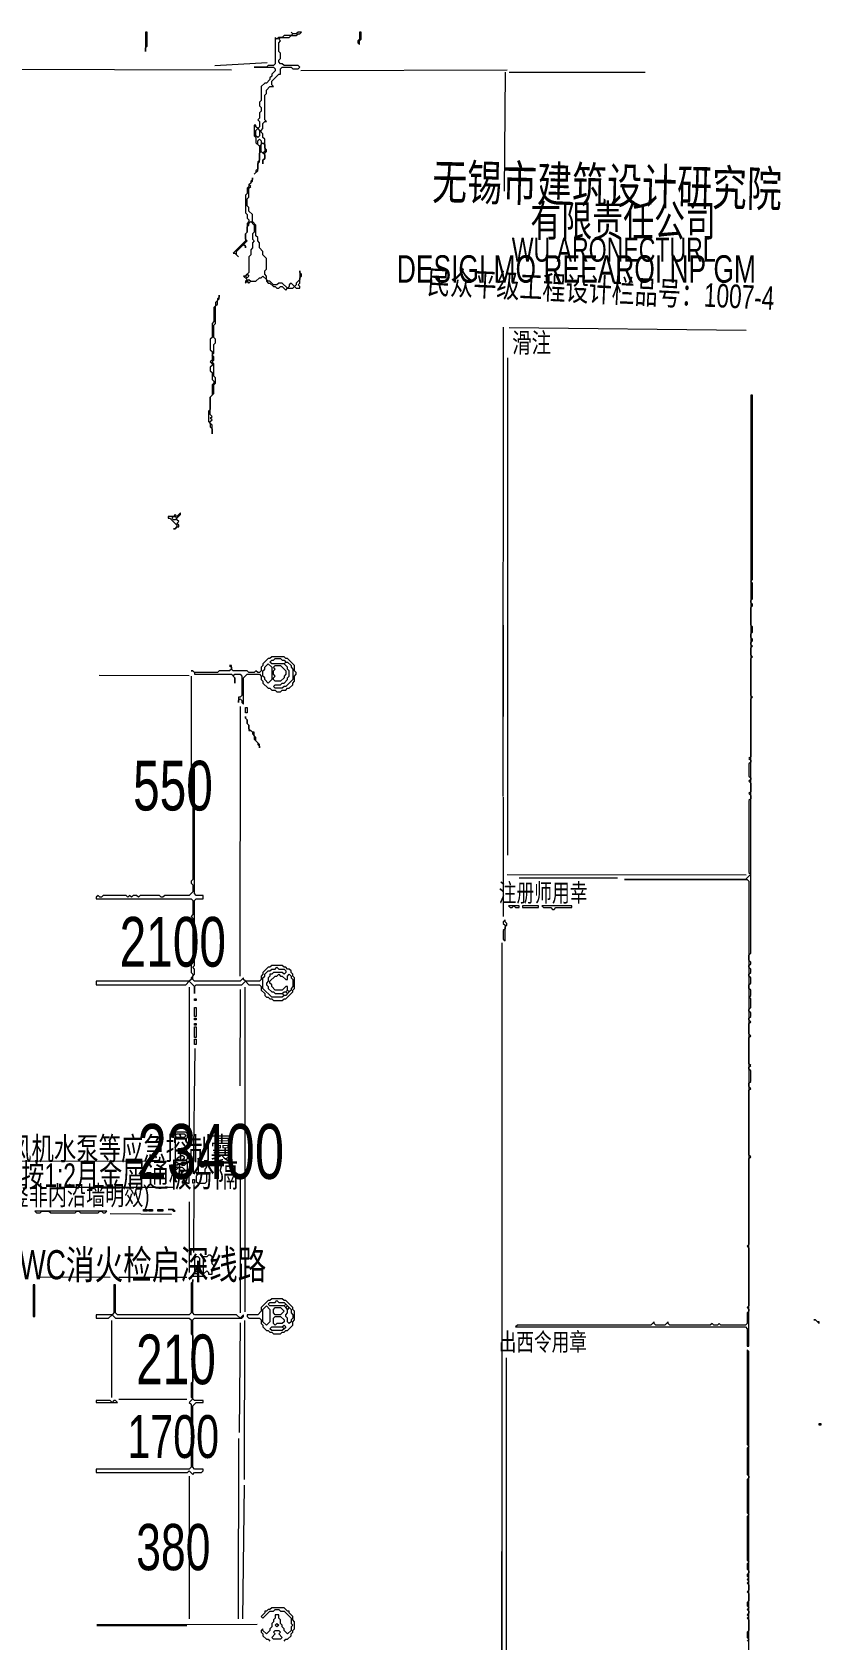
# Model space of a CAD drawing. Extents: x 10 to 1972, y 14 to 1392.
# Drawn here: x 1522 to 1972, y 476 to 1392 of the extents above; entities that cross this region are included whole.
import ezdxf

# ---------------------------------------------------------------- set-up
doc = ezdxf.new("R2010")
doc.units = 0
for name, color, linetype, lineweight in [('OCR_TEXT', 6, 'Continuous', 0), ('TRACE_CURVE', 6, 'Continuous', 0), ('TRACE_STRAIGHT', 5, 'Continuous', 0), ('TRACE_TEXT_SYMBOL', 6, 'Continuous', 0)]:
    doc.layers.add(name, color=color, linetype=linetype, lineweight=lineweight)
doc.styles.add('wqy-unicode', font='wqy-unicode.lff')

msp = doc.modelspace()

# ---------------------------------------------------------------- linework, layer by layer
at = {"layer": 'TRACE_CURVE', "color": 6}
for points in [[(1670, 1392), (1671, 1391), (1670, 1390), (1666, 1390), (1665, 1389), (1663, 1389), (1662, 1388), (1661, 1389), (1661, 1374), (1660, 1373), (1657, 1373), (1656, 1372), (1649, 1372), (1660, 1372), (1661, 1371), (1661, 1370), (1659, 1368), (1659, 1367), (1658, 1366), (1658, 1365), (1656, 1363), (1655, 1363), (1653, 1361), (1653, 1353), (1652, 1352), (1652, 1350), (1653, 1349), (1653, 1347), (1652, 1346), (1652, 1343), (1651, 1342), (1652, 1341), (1652, 1338), (1651, 1337), (1650, 1338), (1650, 1339), (1649, 1339), (1649, 1333), (1650, 1332), (1650, 1329), (1652, 1327), (1652, 1319), (1651, 1318), (1651, 1314), (1650, 1313), (1650, 1312), (1649, 1311), (1651, 1313), (1651, 1317), (1652, 1318), (1652, 1323), (1653, 1324), (1655, 1322), (1655, 1320), (1654, 1319), (1654, 1317), (1654, 1319), (1655, 1320), (1655, 1323), (1656, 1324), (1656, 1325), (1655, 1326), (1655, 1331), (1654, 1332)], [(1654, 1332), (1654, 1334), (1653, 1335), (1653, 1336), (1654, 1337), (1654, 1340), (1655, 1341), (1656, 1341), (1655, 1342), (1655, 1356), (1656, 1357), (1656, 1359), (1658, 1361), (1660, 1361), (1659, 1362), (1659, 1364), (1663, 1368), (1664, 1368), (1664, 1371), (1665, 1372), (1670, 1372), (1671, 1371), (1674, 1371), (1675, 1372), (1674, 1373), (1666, 1373), (1665, 1374), (1664, 1374), (1663, 1375), (1663, 1376), (1664, 1377), (1664, 1380), (1663, 1381), (1663, 1386), (1664, 1387), (1663, 1388), (1664, 1389), (1669, 1389), (1670, 1390), (1673, 1390), (1674, 1391), (1675, 1391), (1676, 1392), (1674, 1392), (1673, 1391), (1671, 1391), (1670, 1392)], [(1648, 1309), (1648, 1308), (1647, 1307), (1647, 1306), (1646, 1305), (1646, 1304), (1645, 1303), (1645, 1300), (1644, 1299), (1644, 1289), (1645, 1288), (1645, 1286), (1646, 1285), (1646, 1284), (1645, 1283), (1645, 1278), (1644, 1277), (1644, 1273), (1637, 1266), (1638, 1266), (1640, 1264), (1639, 1265), (1639, 1267), (1643, 1271), (1644, 1270), (1644, 1269), (1644, 1270), (1643, 1271), (1645, 1273), (1644, 1274), (1644, 1277), (1645, 1278), (1645, 1281), (1646, 1282), (1646, 1283), (1647, 1284), (1649, 1282), (1649, 1278), (1648, 1277), (1648, 1274), (1649, 1273), (1648, 1272), (1648, 1269), (1647, 1268), (1647, 1265), (1646, 1264), (1646, 1255), (1644, 1253), (1643, 1253), (1645, 1251), (1644, 1250), (1644, 1249), (1645, 1250), (1646, 1249), (1647, 1250), (1650, 1250), (1652, 1252), (1653, 1252), (1654, 1253), (1656, 1251), (1656, 1250), (1657, 1249), (1658, 1249), (1660, 1247)], [(1660, 1247), (1661, 1247), (1662, 1246), (1663, 1246), (1664, 1247), (1665, 1247), (1667, 1245), (1668, 1246), (1671, 1246), (1672, 1247), (1673, 1246), (1675, 1246), (1675, 1247), (1674, 1248), (1675, 1249), (1675, 1252), (1676, 1253), (1676, 1254), (1675, 1255), (1675, 1256), (1675, 1251), (1673, 1249), (1673, 1248), (1672, 1247), (1670, 1249), (1669, 1248), (1669, 1247), (1668, 1246), (1665, 1249), (1663, 1249), (1662, 1248), (1660, 1248), (1658, 1250), (1657, 1250), (1656, 1251), (1656, 1253), (1655, 1254), (1655, 1256), (1656, 1257), (1656, 1263), (1654, 1265), (1654, 1267), (1652, 1269), (1652, 1272), (1651, 1273), (1651, 1275), (1650, 1276), (1650, 1282), (1648, 1284), (1648, 1288), (1646, 1290), (1646, 1292), (1645, 1293), (1645, 1297), (1646, 1298), (1646, 1303), (1647, 1304), (1646, 1305), (1648, 1307), (1648, 1309)], [(1932, 1185), (1932, 979), (1931, 978), (1932, 977), (1932, 976), (1931, 975), (1931, 968), (1932, 967), (1932, 966), (1931, 965), (1932, 964), (1932, 959), (1931, 958), (1932, 957), (1932, 955), (1931, 954), (1931, 913), (1932, 912), (1929, 909), (1860, 909), (1930, 909), (1931, 908), (1931, 701), (1930, 700), (1931, 699), (1931, 666), (1930, 665), (1931, 664), (1931, 663), (1930, 662), (1930, 656), (1929, 655), (1915, 655), (1914, 656), (1913, 655), (1911, 655), (1910, 656), (1909, 655), (1886, 655), (1885, 656), (1885, 657), (1883, 655), (1878, 655), (1877, 656), (1877, 657), (1875, 655), (1799, 655), (1798, 654), (1929, 654), (1930, 653), (1930, 643), (1931, 643), (1931, 750), (1932, 751), (1931, 752), (1931, 789), (1932, 790), (1931, 791), (1931, 793), (1932, 794), (1932, 800), (1931, 801), (1931, 802), (1932, 803)], [(1932, 803), (1931, 804), (1931, 819), (1932, 820), (1931, 821), (1931, 827), (1932, 828), (1931, 829), (1931, 830), (1932, 831), (1932, 833), (1931, 834), (1931, 835), (1932, 836), (1932, 841), (1931, 842), (1932, 843), (1932, 846), (1931, 847), (1931, 849), (1932, 850), (1932, 853), (1931, 854), (1931, 855), (1932, 856), (1932, 858), (1931, 859), (1931, 860), (1932, 861), (1932, 862), (1931, 863), (1931, 866), (1932, 867), (1932, 1012), (1933, 1013), (1932, 1014), (1932, 1035), (1933, 1036), (1932, 1037), (1932, 1041), (1933, 1042), (1932, 1043), (1932, 1044), (1933, 1045), (1933, 1046), (1932, 1047), (1932, 1049), (1933, 1050), (1933, 1053), (1932, 1054), (1932, 1064), (1933, 1065), (1933, 1066), (1932, 1067), (1932, 1068), (1933, 1069), (1933, 1078), (1932, 1079), (1933, 1080), (1933, 1185), (1932, 1185)], [(1615, 972), (1614, 971), (1614, 909), (1613, 908), (1613, 907), (1614, 906), (1614, 902), (1612, 900), (1598, 900), (1597, 899), (1596, 899), (1595, 900), (1584, 900), (1583, 899), (1582, 900), (1580, 900), (1579, 899), (1578, 900), (1577, 899), (1576, 900), (1563, 900), (1562, 899), (1561, 899), (1560, 900), (1559, 899), (1559, 898), (1613, 898), (1614, 897), (1614, 889), (1613, 888), (1614, 887), (1614, 862), (1613, 861), (1613, 856), (1614, 855), (1614, 854), (1613, 853), (1613, 852), (1612, 851), (1559, 851), (1559, 849), (1610, 849), (1612, 851), (1615, 848), (1615, 844), (1615, 848), (1616, 849), (1642, 849), (1644, 851), (1646, 849), (1652, 849), (1653, 848), (1653, 846), (1655, 844), (1655, 843), (1656, 842), (1657, 842), (1658, 841), (1659, 841), (1660, 840), (1665, 840), (1666, 841), (1667, 841), (1671, 845)], [(1671, 845), (1671, 846), (1672, 847), (1672, 853), (1671, 854), (1671, 855), (1670, 856), (1670, 857), (1669, 858), (1668, 858), (1667, 859), (1666, 859), (1665, 860), (1659, 860), (1658, 859), (1657, 859), (1654, 856), (1654, 855), (1653, 854), (1653, 852), (1652, 851), (1644, 851), (1643, 852), (1643, 853), (1641, 851), (1615, 851), (1614, 852), (1614, 854), (1615, 855), (1615, 858), (1614, 859), (1615, 860), (1615, 876), (1614, 877), (1615, 878), (1615, 897), (1616, 898), (1620, 898), (1620, 900), (1616, 900), (1615, 901), (1615, 972)], [(1931, 446), (1931, 640), (1930, 641), (1930, 587), (1931, 586), (1930, 585), (1930, 570), (1931, 569), (1931, 568), (1930, 567), (1930, 548), (1931, 547), (1930, 546), (1930, 521), (1931, 520), (1930, 519), (1930, 516), (1931, 515), (1931, 514), (1930, 513), (1930, 512), (1931, 511), (1930, 510), (1931, 509), (1930, 508), (1931, 507), (1931, 504), (1930, 503), (1931, 502), (1931, 498), (1930, 497), (1930, 495), (1931, 494), (1930, 493), (1931, 492), (1931, 491), (1930, 490), (1931, 489), (1930, 488), (1931, 487), (1931, 481), (1930, 480), (1930, 477), (1931, 476), (1930, 475)]]:
    msp.add_lwpolyline(points, dxfattribs=at)
for points in [[(1650, 1336), (1651, 1337), (1652, 1336), (1652, 1333), (1651, 1332), (1650, 1333)], [(1651, 1330), (1652, 1331), (1653, 1330), (1653, 1328), (1652, 1327), (1651, 1328)], [(1653, 1328), (1654, 1329), (1655, 1328), (1655, 1324), (1654, 1323), (1653, 1324)], [(1644, 1253), (1645, 1254), (1646, 1253), (1645, 1252)], [(1645, 1250), (1646, 1251), (1647, 1250), (1646, 1249)], [(1629, 1242), (1629, 1241), (1628, 1240), (1628, 1239), (1627, 1238), (1627, 1236), (1626, 1235), (1626, 1227), (1625, 1226), (1625, 1218), (1624, 1217), (1624, 1211), (1625, 1210), (1625, 1205), (1624, 1204), (1625, 1203), (1625, 1202), (1624, 1201), (1624, 1199), (1625, 1198), (1625, 1194), (1626, 1193), (1626, 1192), (1625, 1191), (1625, 1185), (1624, 1184), (1624, 1177), (1623, 1176), (1623, 1170), (1624, 1169), (1624, 1167), (1625, 1166), (1625, 1163), (1625, 1168), (1624, 1169), (1624, 1170), (1625, 1171), (1624, 1172), (1625, 1173), (1624, 1174), (1624, 1184), (1626, 1186), (1626, 1191), (1627, 1192), (1627, 1195), (1626, 1196), (1626, 1203), (1625, 1204), (1626, 1205), (1626, 1207), (1625, 1208), (1626, 1209), (1626, 1214), (1627, 1215), (1627, 1217), (1626, 1218), (1626, 1225), (1627, 1226), (1627, 1236), (1628, 1237), (1628, 1239), (1629, 1240)], [(1661, 858), (1662, 859), (1663, 858), (1666, 858), (1667, 857), (1667, 856), (1666, 855), (1665, 856), (1660, 856), (1659, 855), (1658, 855), (1658, 854), (1657, 853), (1657, 851), (1656, 850), (1656, 849), (1657, 848), (1657, 847), (1659, 845), (1660, 845), (1661, 844), (1665, 844), (1666, 843), (1665, 842), (1659, 842), (1654, 847), (1654, 853), (1655, 854), (1655, 855), (1657, 857), (1658, 857), (1659, 858)], [(1662, 854), (1663, 855), (1664, 854), (1665, 854), (1667, 852), (1668, 852), (1668, 854), (1669, 855), (1670, 854), (1670, 853), (1671, 852), (1671, 848), (1670, 847), (1670, 846), (1669, 845), (1668, 846), (1668, 848), (1667, 848), (1665, 846), (1661, 846), (1659, 848), (1659, 849), (1658, 850), (1658, 851), (1661, 854)], [(1665, 844), (1666, 845), (1667, 845), (1668, 844), (1667, 843), (1666, 843)], [(1667, 845), (1668, 846), (1669, 845), (1668, 844)], [(1614, 681), (1614, 680), (1613, 679), (1613, 662), (1612, 661), (1571, 661), (1570, 662), (1570, 678), (1569, 678), (1569, 662), (1568, 661), (1559, 661), (1559, 659), (1566, 659), (1568, 661), (1570, 659), (1612, 659), (1613, 658), (1613, 650), (1614, 649), (1614, 623), (1613, 622), (1613, 614), (1614, 613), (1612, 611), (1613, 610), (1613, 597), (1614, 596), (1614, 592), (1613, 591), (1613, 574), (1612, 573), (1559, 573), (1559, 571), (1611, 571), (1612, 572), (1614, 570), (1615, 571), (1619, 571), (1620, 572), (1620, 573), (1615, 573), (1614, 574), (1614, 609), (1616, 611), (1620, 611), (1620, 612), (1615, 612), (1614, 613), (1614, 658), (1615, 659), (1642, 659), (1643, 660), (1643, 661), (1641, 659), (1639, 661), (1615, 661), (1614, 662)]]:
    msp.add_lwpolyline(points, close=True, dxfattribs=at)
at = {"layer": 'TRACE_STRAIGHT', "color": 5}
for p, q in [((1626.53, 1372.97), (1656.33, 1374.78)), ((1229.38, 1371.84), (1636.13, 1370.47)), ((1675.62, 1370.16), (1793.13, 1370.54)), ((1791.61, 1301.36), (1792.2, 1369.13)), ((1794.37, 1369.2), (1871.87, 1369.23)), ((1790.99, 956.37), (1791.16, 1223.88)), ((1794.37, 1223.75), (1929.38, 1222.09)), ((1793.54, 922.86), (1793.67, 1206.37)), ((1791, 1192), (1791, 1138)), ((1791, 1054), (1791, 1002)), ((1560.62, 1025.55), (1611.88, 1025.27)), ((1613, 1025), (1613, 973)), ((1641.08, 853.87), (1641.12, 1007.63)), ((1791, 956), (1791, 888)), ((1793.13, 911.88), (1929.38, 911.62)), ((1800, 910), (1856, 910)), ((1790.14, 872.88), (1790.15, 438.88)), ((1612.12, 768.11), (1612.21, 847.63)), ((1641.03, 791.37), (1641.12, 846.38)), ((1643.6, 847.62), (1643.6, 662.62)), ((1614.44, 741.37), (1615.31, 812.64)), ((1463.13, 748.48), (1600.63, 748.71)), ((1538.12, 733.72), (1603.13, 733.68)), ((1614.68, 696.37), (1614.79, 735.12)), ((1641, 741), (1641, 662)), ((1612.06, 685.12), (1612.07, 725.39)), ((1566.87, 718.72), (1601.88, 718.3)), ((1525.62, 682.49), (1566.87, 682.39)), ((1571.87, 682.46), (1610.62, 682.44)), ((1567.86, 613.88), (1567.87, 657.63)), ((1640.64, 593.86), (1641.25, 656.38)), ((1643.52, 567.11), (1643.63, 657.62)), ((1792.66, 636.38), (1792.66, 402.62)), ((1571.88, 612.94), (1610.62, 612.94)), ((1640.09, 487.62), (1640.3, 590.38)), ((1612.12, 487.62), (1612.12, 568.88)), ((1642.48, 487.62), (1643.5, 563.89)), ((1790, 526), (1790, 469)), ((1559.37, 484.48), (1650.62, 484.51)), ((1559.37, 483.79), (1610.62, 483.79))]:
    msp.add_line(p, q, dxfattribs=at)
at = {"layer": 'TRACE_TEXT_SYMBOL', "color": 6}
for points in [[(1587, 1392), (1587, 1381), (1587, 1383), (1588, 1384), (1588, 1392)], [(1709, 1392), (1709, 1388), (1708, 1387), (1708, 1386), (1709, 1385), (1709, 1387), (1710, 1388), (1710, 1392)], [(1607, 1118), (1605, 1116), (1604, 1117), (1603, 1116), (1600, 1116), (1600, 1115), (1601, 1115), (1605, 1111), (1605, 1110), (1604, 1109), (1603, 1109), (1604, 1109), (1605, 1110), (1606, 1110), (1606, 1111), (1605, 1112), (1606, 1113), (1605, 1114), (1605, 1115), (1607, 1117)], [(1602, 1115), (1603, 1116), (1604, 1116), (1605, 1115), (1604, 1114), (1603, 1114)], [(1657, 1032), (1659, 1030), (1659, 1023), (1657, 1021), (1655, 1023), (1655, 1024), (1654, 1025), (1654, 1028), (1655, 1029), (1655, 1030)], [(1660, 1034), (1661, 1035), (1664, 1035), (1665, 1034), (1666, 1034), (1667, 1033), (1666, 1032), (1659, 1032), (1658, 1033), (1659, 1034)], [(1666, 1032), (1667, 1033), (1668, 1033), (1670, 1031), (1670, 1030), (1671, 1029), (1671, 1023), (1667, 1019), (1666, 1019), (1665, 1018), (1661, 1018), (1660, 1019), (1661, 1020), (1664, 1020), (1665, 1021), (1666, 1021), (1668, 1023), (1668, 1024), (1669, 1025), (1669, 1028), (1668, 1029), (1668, 1030)], [(1660, 1030), (1661, 1031), (1664, 1031), (1667, 1028), (1667, 1026), (1666, 1025), (1666, 1024), (1664, 1022), (1661, 1022), (1660, 1023), (1660, 1024), (1661, 1025), (1660, 1026), (1660, 1028), (1661, 1029)], [(1644, 1007), (1645, 1007), (1645, 1004), (1644, 1004)], [(1644, 1002), (1644, 1001), (1645, 1000), (1645, 998), (1646, 997), (1646, 994), (1647, 994), (1648, 993), (1648, 992), (1649, 991), (1649, 989), (1651, 987), (1651, 986), (1652, 985), (1652, 984), (1652, 986), (1650, 988), (1650, 990), (1649, 991), (1649, 993), (1648, 993), (1646, 995), (1646, 997), (1645, 998), (1645, 1000), (1644, 1001)], [(1794, 894), (1795, 893), (1796, 893), (1797, 894), (1798, 893), (1800, 893), (1800, 894)], [(1802, 894), (1802, 893), (1811, 893), (1811, 894)], [(1813, 894), (1814, 893), (1818, 893), (1819, 892), (1820, 892), (1821, 893), (1830, 893), (1830, 894)], [(1792, 886), (1791, 885), (1791, 884), (1792, 883), (1792, 881), (1791, 880), (1791, 875), (1792, 874), (1792, 882), (1793, 883), (1793, 884), (1792, 885)], [(1615, 841), (1616, 841), (1616, 840), (1615, 840)], [(1615, 836), (1616, 836), (1616, 831), (1615, 831)], [(1615, 830), (1616, 830), (1616, 829), (1615, 829)], [(1615, 827), (1616, 827), (1616, 826), (1615, 826)], [(1615, 825), (1616, 825), (1616, 819), (1615, 819)], [(1615, 818), (1616, 818), (1616, 815), (1615, 815)], [(1604, 765), (1604, 750), (1605, 749), (1604, 748), (1604, 737), (1605, 737), (1604, 738), (1604, 741), (1605, 742), (1604, 743), (1606, 745), (1608, 745), (1609, 744), (1609, 743), (1607, 741), (1609, 741), (1610, 740), (1609, 739), (1609, 738), (1608, 737), (1608, 736), (1609, 737), (1610, 737), (1611, 736), (1612, 736), (1612, 740), (1611, 741), (1611, 748), (1610, 749), (1611, 750), (1611, 754), (1610, 755), (1610, 756), (1611, 757), (1611, 759), (1610, 760), (1610, 761), (1611, 762), (1611, 764), (1610, 765)], [(1604, 763), (1605, 764), (1609, 764), (1610, 763), (1609, 762), (1605, 762)], [(1607, 751), (1608, 752), (1609, 751), (1609, 750), (1608, 749), (1606, 749), (1605, 750), (1606, 751)], [(1604, 747), (1605, 748), (1606, 747), (1605, 746)], [(1607, 747), (1608, 748), (1609, 748), (1610, 747), (1609, 746), (1608, 746)], [(1617, 746), (1617, 741), (1616, 740), (1616, 737), (1617, 736), (1621, 736), (1622, 737), (1622, 741), (1621, 742), (1621, 744), (1622, 745), (1621, 746), (1620, 745), (1619, 745), (1618, 746)], [(1614, 738), (1615, 738), (1615, 736), (1614, 736)], [(1524, 720), (1525, 719), (1527, 719), (1528, 720), (1532, 720), (1533, 719), (1547, 719), (1548, 720), (1549, 720), (1550, 719), (1560, 719), (1561, 720), (1562, 720), (1563, 719), (1564, 719), (1565, 720)], [(1586, 721), (1588, 721), (1588, 720), (1586, 720)], [(1589, 721), (1591, 721), (1591, 720), (1589, 720)], [(1594, 721), (1597, 721), (1597, 720), (1594, 720)], [(1600, 721), (1602, 721), (1603, 720), (1604, 720), (1603, 721)], [(1623, 695), (1622, 694), (1620, 694), (1620, 685), (1619, 684), (1618, 685), (1618, 693), (1617, 694), (1616, 694), (1615, 693), (1615, 685), (1614, 684), (1614, 683), (1620, 683), (1620, 684), (1622, 686), (1623, 685), (1623, 684), (1625, 684), (1625, 687), (1626, 688), (1626, 689), (1625, 690), (1625, 694), (1624, 695)], [(1615, 685), (1616, 686), (1617, 685), (1616, 684)], [(1523, 678), (1523, 660), (1524, 660), (1524, 678)], [(1659, 670), (1658, 669), (1657, 669), (1653, 665), (1653, 663), (1651, 661), (1645, 661), (1645, 660), (1646, 659), (1652, 659), (1653, 658), (1653, 656), (1654, 655), (1654, 654), (1656, 652), (1657, 652), (1658, 651), (1659, 651), (1660, 650), (1664, 650), (1665, 651), (1666, 651), (1667, 652), (1668, 652), (1671, 655), (1671, 657), (1672, 658), (1672, 663), (1671, 664), (1671, 665), (1667, 669), (1666, 669), (1665, 670)], [(1661, 668), (1662, 669), (1663, 668), (1666, 668), (1667, 667), (1666, 666), (1658, 666), (1657, 667), (1658, 668)], [(1656, 666), (1658, 664), (1658, 657), (1656, 655), (1654, 657), (1654, 664)], [(1660, 664), (1661, 665), (1664, 665), (1666, 663), (1664, 661), (1661, 661), (1660, 662)], [(1660, 659), (1661, 660), (1664, 660), (1666, 658), (1666, 657), (1665, 656), (1662, 656), (1661, 655), (1660, 656)], [(1666, 666), (1667, 667), (1668, 666), (1667, 665)], [(1667, 665), (1668, 666), (1669, 665), (1668, 664)], [(1668, 664), (1669, 665), (1670, 664), (1670, 662), (1671, 661), (1671, 659), (1670, 658), (1670, 657), (1669, 656), (1668, 657), (1668, 659), (1667, 660), (1667, 661), (1668, 662)], [(1658, 653), (1659, 654), (1665, 654), (1666, 653), (1665, 652), (1659, 652)], [(1665, 654), (1666, 655), (1667, 654), (1666, 653)], [(1968, 658), (1969, 658), (1971, 656), (1971, 657), (1970, 657), (1969, 658)], [(1559, 612), (1559, 611), (1571, 611), (1570, 612), (1569, 612), (1568, 611), (1567, 612)], [(1971, 599), (1972, 599), (1972, 598), (1971, 598)], [(1660, 480), (1661, 481), (1663, 481), (1664, 480), (1663, 479), (1665, 477), (1664, 476), (1660, 476), (1659, 477), (1661, 479)], [(1661, 484), (1662, 485), (1663, 484), (1662, 483)]]:
    msp.add_lwpolyline(points, close=True, dxfattribs=at)
for points in [[(1659, 1036), (1658, 1035), (1657, 1035), (1654, 1032), (1654, 1031), (1653, 1030), (1653, 1028), (1652, 1027), (1651, 1027), (1650, 1028), (1649, 1027), (1646, 1027), (1645, 1028), (1637, 1028), (1636, 1029), (1636, 1031), (1635, 1031), (1636, 1030), (1636, 1029), (1635, 1028), (1629, 1028), (1628, 1027), (1615, 1027), (1614, 1028), (1613, 1028), (1614, 1028), (1615, 1027), (1615, 1026), (1636, 1026), (1638, 1024), (1638, 1021), (1638, 1024), (1637, 1025), (1638, 1026), (1641, 1026), (1642, 1025), (1642, 1014), (1641, 1013), (1640, 1013), (1640, 1010), (1640, 1011), (1641, 1012), (1642, 1011), (1642, 1010), (1643, 1009), (1643, 1024), (1645, 1026), (1652, 1026), (1653, 1025), (1653, 1023), (1654, 1022), (1654, 1021), (1657, 1018), (1658, 1018), (1659, 1017), (1661, 1017), (1662, 1016), (1664, 1016), (1665, 1017), (1667, 1017), (1668, 1018), (1669, 1018), (1671, 1020), (1671, 1021)], [(1671, 1021), (1672, 1022), (1672, 1025), (1673, 1026), (1673, 1027), (1672, 1028), (1672, 1031), (1668, 1035), (1667, 1035), (1666, 1036), (1659, 1036)], [(1659, 494), (1658, 493), (1657, 493), (1656, 492), (1655, 492), (1655, 491), (1653, 489), (1654, 488), (1658, 492), (1660, 492), (1661, 493), (1663, 493), (1664, 492), (1666, 492), (1670, 488), (1670, 485), (1671, 484), (1670, 483), (1670, 481), (1668, 479), (1666, 481), (1666, 482), (1665, 483), (1665, 484), (1664, 485), (1664, 487), (1663, 488), (1663, 490), (1661, 490), (1661, 488), (1660, 487), (1660, 486), (1659, 485), (1659, 483), (1658, 482), (1658, 481), (1656, 479), (1654, 481), (1654, 482), (1653, 481), (1653, 480), (1654, 479), (1654, 478), (1656, 476), (1657, 476), (1658, 475)], [(1668, 492), (1666, 494), (1659, 494)], [(1666, 475), (1667, 476), (1668, 476), (1670, 478), (1670, 479), (1671, 480), (1671, 481), (1672, 482), (1672, 486), (1671, 487), (1671, 489), (1669, 491), (1669, 492), (1668, 492)]]:
    msp.add_lwpolyline(points, dxfattribs=at)

# ---------------------------------------------------------------- texts
at = {"layer": 'OCR_TEXT', "color": 6, "style": 'wqy-unicode', "width": 0.72}
for s, height, rotation, p in [('无锡市建筑设计研究院', 20.295, -1.25445, (1750.29, 1296.75)), ('民众平级工程设计栏品号：1007-4', 13.3974, -2.71555, (1747.37, 1243.05))]:
    msp.add_text(s, height=height, rotation=rotation, dxfattribs=at).set_placement(p)
at = {"layer": 'OCR_TEXT', "color": 6, "style": 'wqy-unicode'}
for s, height, width, p in [('有限责任公司', 17.953, 0.72, (1806.42, 1275.55)), ('WU ARONECTURL', 13.6659, 0.72, (1795.81, 1261.18)), ('DESIGI MO REEAROI NP GM', 15.6182, 0.72, (1730.31, 1249.21)), ('滑注', 11.17, 0.72901, (1796, 1209.4)), ('550', 28.308, 0.72, (1579.97, 948.38)), ('注册师用幸', 10.327, 0.72, (1788.35, 896.35)), ('2100', 28.308, 0.72, (1572.3, 859.38)), ('23400', 31.236, 0.72, (1582.47, 738.42)), ('100x100防火线槽，风机水泵等应急控制囊', 12.9992, 0.72, (1397.39, 749.2)), ('400x100防火线槽.内部按1:2月金屑通板分隔', 13.4446, 0.72, (1383.71, 733.76)), ('详见系能凰竖非内沿墙明效)', 11.0747, 0.72, (1455.29, 723.45)), ('NH-BV-42.5-G20.WC消火检启深线路', 16.6081, 0.72, (1388.88, 681.18)), ('出西令用章', 10.236, 0.72, (1788.4, 640.4)), ('210', 28.308, 0.72, (1581.69, 621.38)), ('1700', 24.403, 0.72, (1576.71, 579.33)), ('380', 26.356, 0.72, (1581.74, 515.35))]:
    msp.add_text(s, height=height, dxfattribs=dict(at, width=width)).set_placement(p)

doc.saveas('drawing.dxf')
